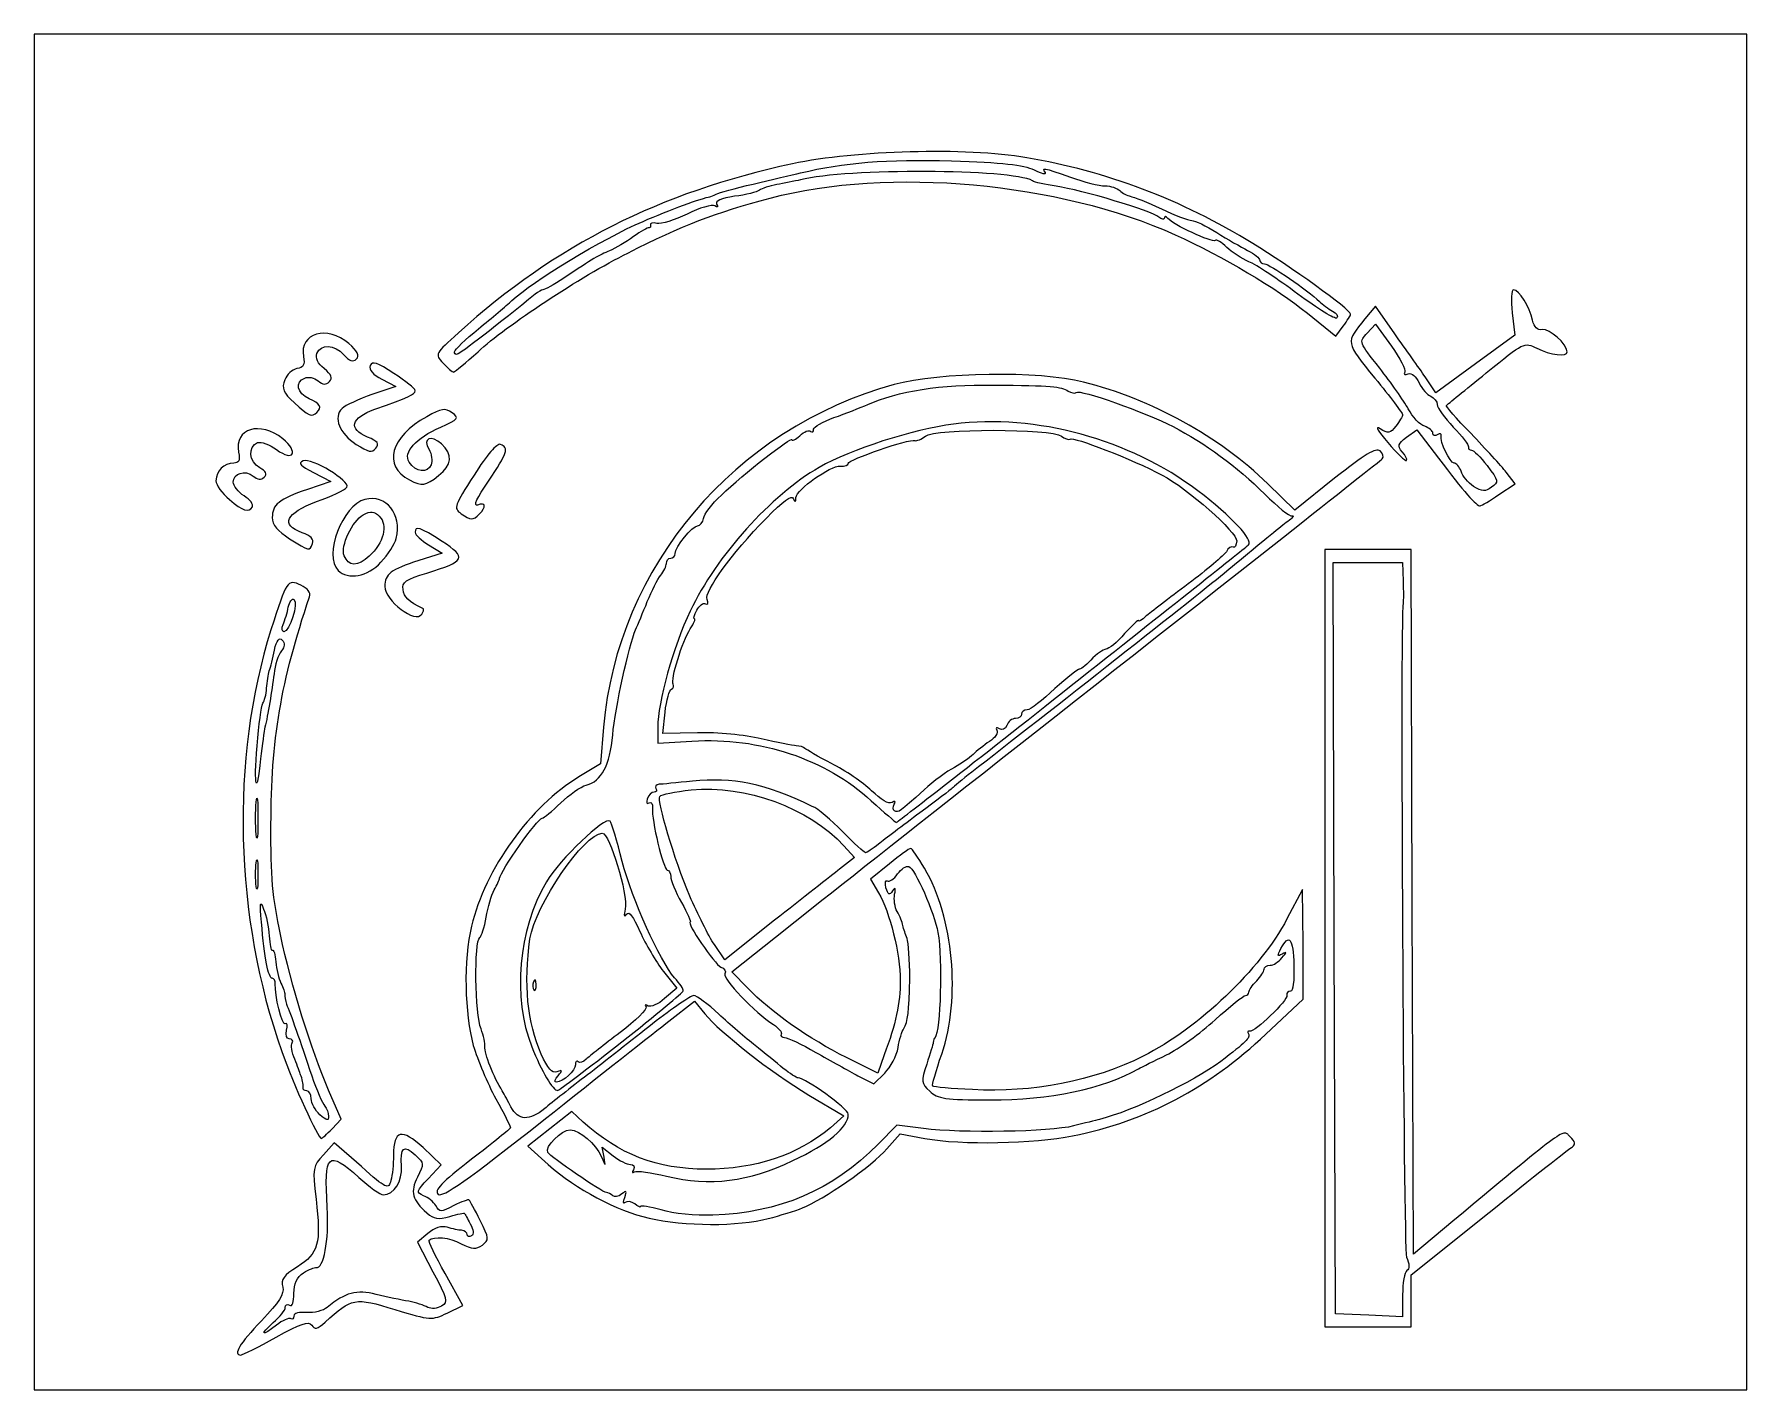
# Model space of a CAD drawing. Header units: millimetres. Extents: x -96 to 0, y -76 to 0.
import ezdxf

# ---------------------------------------------------------------- set-up
doc = ezdxf.new("R2010")
doc.units = ezdxf.units.MM
doc.layers.get('0').update_dxf_attribs({"linetype": 'CONTINUOUS'})

msp = doc.modelspace()

# ---------------------------------------------------------------- linework, layer by layer
for p, q in [((-20.821, -15.252), (-21.403, -15.956)), ((-19.728, -16.805), (-20.821, -15.252)), ((-24.632, -15.64), (-23.03, -16.927)), ((-21.282, -16.757), (-20.821, -16.247)), ((-20.821, -16.247), (-19.922, -17.485)), ((-13.149, -15.616), (-13.003, -16.878)), ((-23.03, -16.927), (-22.617, -16.368)), ((-13.003, -16.878), (-15.213, -18.481)), ((-15.213, -18.481), (-17.422, -20.107)), ((-75.737, -19.743), (-77.072, -20.204)), ((-76.514, -19.33), (-75.737, -19.743)), ((-17.422, -20.107), (-18.029, -19.209)), ((-19.073, -22.584), (-18.49, -22.171)), ((-18.49, -22.171), (-17.276, -23.773)), ((-80.35, -24.574), (-79.379, -25.084)), ((-23.103, -24.89), (-25.336, -26.686)), ((-12.979, -25.206), (-13.489, -24.55)), ((-79.379, -25.084), (-80.69, -25.521)), ((-25.336, -26.686), (-26.842, -25.206)), ((-13.902, -25.812), (-12.979, -25.206)), ((-73.892, -28.629), (-73.139, -29.09)), ((-73.139, -29.09), (-74.45, -29.503)), ((-21.233, -28.896), (-23.661, -28.896)), ((-23.661, -28.896), (-23.661, -50.697)), ((-23.127, -50.673), (-23.176, -29.624)), ((-23.176, -29.624), (-21.233, -29.624)), ((-18.806, -28.896), (-21.233, -28.896)), ((-21.233, -29.624), (-19.291, -29.624)), ((-19.291, -29.624), (-19.267, -30.668)), ((-18.757, -48.658), (-18.806, -28.896)), ((-60.758, -39.214), (-60.636, -38)), ((-64.084, -38.85), (-64.254, -40.913)), ((-61.049, -38.85), (-61.049, -39.748)), ((-58.815, -39.165), (-60.758, -39.214)), ((-61.049, -39.748), (-59.131, -39.626)), ((-64.254, -40.913), (-65.467, -41.642)), ((-50.609, -45.502), (-50.027, -46.157)), ((-50.027, -46.157), (-50.852, -46.813)), ((-48.06, -46.521), (-49.129, -47.371)), ((-49.129, -47.371), (-48.667, -48.148)), ((-24.899, -47.954), (-25.773, -49.605)), ((-24.875, -51.013), (-24.899, -47.954)), ((-18.684, -68.396), (-18.757, -48.658)), ((-54.494, -49.677), (-57.286, -51.887)), ((-56.897, -52.567), (-53.814, -50.114)), ((-23.661, -50.697), (-23.661, -72.474)), ((-23.054, -71.746), (-23.127, -50.673)), ((-57.286, -51.887), (-57.869, -51.037)), ((-24.875, -54.096), (-24.875, -51.013)), ((-60.733, -52.542), (-59.981, -53.489)), ((-55.999, -53.489), (-56.897, -52.567)), ((-59.981, -53.489), (-60.66, -54.072)), ((-60.418, -55.334), (-58.985, -54.217)), ((-58.985, -54.217), (-58.403, -54.921)), ((-26.963, -56.063), (-24.875, -54.096)), ((-48.716, -58.248), (-50.464, -57.374)), ((-48.352, -57.228), (-48.716, -58.248)), ((-49.833, -58.393), (-48.934, -58.854)), ((-48.934, -58.854), (-48.327, -58.248)), ((-78.796, -60.821), (-79.5, -59.194)), ((-52.576, -59.486), (-50.609, -60.651)), ((-65.856, -60.408), (-67.094, -61.379)), ((-65.225, -60.991), (-65.856, -60.408)), ((-79.306, -61.379), (-78.796, -60.821)), ((-67.094, -61.379), (-68.332, -62.35)), ((-50.609, -60.651), (-51.362, -61.307)), ((-47.648, -61.161), (-48.692, -62.229)), ((-46.142, -61.355), (-47.648, -61.161)), ((-79.184, -62.156), (-79.791, -62.836)), ((-77.655, -63.491), (-79.184, -62.156)), ((-68.332, -62.35), (-67.191, -63.37)), ((-64.059, -62.957), (-64.156, -62.399)), ((-64.156, -62.399), (-63.549, -62.885)), ((-48.206, -62.496), (-47.453, -61.646)), ((-47.453, -61.646), (-46.07, -61.913)), ((-73.188, -63.394), (-74.207, -62.423)), ((-73.916, -64.171), (-73.188, -63.394)), ((-18.806, -69.561), (-14.436, -66.065)), ((-16.475, -66.55), (-18.684, -68.396)), ((-73.94, -67.23), (-74.523, -67.716)), ((-74.523, -67.716), (-73.649, -69.391)), ((-71.974, -71.285), (-72.969, -69.488)), ((-18.806, -71.018), (-18.806, -69.561)), ((-19.291, -70.678), (-19.291, -71.916)), ((-18.806, -72.474), (-18.806, -71.018)), ((-72.848, -71.697), (-71.974, -71.285)), ((-21.185, -71.819), (-23.054, -71.746)), ((-19.291, -71.916), (-21.185, -71.819)), ((-23.661, -72.474), (-21.233, -72.474)), ((-21.233, -72.474), (-18.806, -72.474))]:
    msp.add_line(p, q)
msp.add_lwpolyline([(0, -76), (0, 0), (-96, 0), (-96, -76)], close=True)
for points in [[(-40.364, -6.924), (-43.812, -6.342), (-49.954, -6.512), (-53.499, -7.264)], [(-53.499, -7.264), (-60.976, -8.891), (-66.706, -11.78), (-72.217, -16.733)], [(-53.037, -7.774), (-50.634, -7.191), (-48.206, -6.997), (-44.589, -7.094)], [(-44.589, -7.094), (-41.748, -7.191), (-40.534, -7.313), (-39.952, -7.604)], [(-27.691, -11.731), (-31.673, -9.279), (-35.97, -7.653), (-40.364, -6.924)], [(-39.952, -7.604), (-39.539, -7.823), (-39.248, -7.871), (-39.32, -7.75)], [(-39.32, -7.75), (-39.515, -7.459), (-39.515, -7.459), (-37.912, -8.017)], [(-57.771, -8.964), (-57.65, -8.891), (-56.703, -8.624), (-55.708, -8.405)], [(-55.708, -8.405), (-54.712, -8.163), (-53.499, -7.871), (-53.037, -7.774)], [(-54.373, -8.43), (-54.785, -8.502), (-55.222, -8.648), (-55.344, -8.745)], [(-54.737, -9.182), (-48.085, -7.434), (-38.568, -8.284), (-32.037, -11.246)], [(-53.037, -8.163), (-53.377, -8.235), (-53.984, -8.357), (-54.373, -8.43)], [(-40.049, -8.211), (-41.19, -7.556), (-50.512, -7.507), (-53.037, -8.163)], [(-38.713, -8.527), (-39.32, -8.43), (-39.927, -8.308), (-40.049, -8.211)], [(-32.96, -10.25), (-33.348, -9.911), (-37.305, -8.721), (-38.713, -8.527)], [(-37.912, -8.017), (-37.16, -8.284), (-36.286, -8.502), (-35.97, -8.502)], [(-35.97, -8.502), (-35.654, -8.502), (-35.29, -8.624), (-35.145, -8.77)], [(-62.724, -12.266), (-59.641, -10.712), (-57.844, -10.008), (-54.737, -9.182)], [(-61.874, -10.493), (-60.418, -9.862), (-58.5, -9.158), (-58.136, -9.109)], [(-57.844, -9.619), (-58.014, -9.522), (-58.694, -9.741), (-59.398, -10.081)], [(-58.136, -9.109), (-58.063, -9.109), (-57.917, -9.037), (-57.771, -8.964)], [(-57.747, -9.522), (-57.65, -9.692), (-57.699, -9.716), (-57.844, -9.619)], [(-56.752, -9.085), (-57.48, -9.207), (-57.844, -9.352), (-57.747, -9.522)], [(-55.344, -8.745), (-55.489, -8.842), (-56.096, -9.012), (-56.752, -9.085)], [(-35.145, -8.77), (-34.999, -8.915), (-34.732, -9.037), (-34.562, -9.085)], [(-34.562, -9.085), (-34.368, -9.109), (-33.591, -9.425), (-32.814, -9.789)], [(-69.23, -14.936), (-68.065, -13.844), (-64.132, -11.464), (-61.874, -10.493)], [(-59.398, -10.081), (-60.102, -10.42), (-60.855, -10.663), (-61.097, -10.615)], [(-32.644, -10.299), (-32.644, -10.42), (-32.79, -10.396), (-32.96, -10.25)], [(-32.814, -9.789), (-32.037, -10.153), (-31.284, -10.445), (-31.114, -10.445)], [(-32.45, -10.323), (-32.547, -10.202), (-32.644, -10.178), (-32.644, -10.299)], [(-29.803, -11.561), (-29.949, -11.707), (-32.207, -10.663), (-32.45, -10.323)], [(-31.114, -10.445), (-30.945, -10.445), (-30.313, -10.736), (-29.706, -11.124)], [(-62.408, -11.343), (-62.821, -11.659), (-63.428, -11.998), (-63.744, -12.144)], [(-61.534, -10.857), (-61.607, -10.833), (-61.996, -11.052), (-62.408, -11.343)], [(-61.462, -10.687), (-61.437, -10.785), (-61.462, -10.857), (-61.534, -10.857)], [(-61.097, -10.615), (-61.316, -10.542), (-61.486, -10.59), (-61.462, -10.687)], [(-32.037, -11.246), (-29.366, -12.46), (-26.356, -14.232), (-24.632, -15.64)], [(-29.706, -11.124), (-29.124, -11.489), (-28.347, -11.926), (-27.983, -12.12)], [(-71.124, -17.801), (-69.546, -16.344), (-65.37, -13.577), (-62.724, -12.266)], [(-63.744, -12.144), (-64.351, -12.387), (-64.642, -12.557), (-66.317, -13.674)], [(-29.148, -11.95), (-29.439, -11.659), (-29.731, -11.489), (-29.803, -11.561)], [(-27.91, -12.751), (-28.298, -12.581), (-28.881, -12.217), (-29.148, -11.95)], [(-27.983, -12.12), (-27.594, -12.314), (-27.303, -12.557), (-27.303, -12.678)], [(-22.205, -15.689), (-22.205, -15.446), (-25.652, -12.97), (-27.691, -11.731)], [(-25.166, -14.572), (-26.259, -13.746), (-27.497, -12.921), (-27.91, -12.751)], [(-27.303, -12.678), (-27.303, -12.775), (-27.181, -12.872), (-27.036, -12.872)], [(-27.036, -12.872), (-26.769, -12.872), (-24.608, -14.353), (-23.953, -14.985)], [(-67.482, -14.329), (-67.555, -14.329), (-67.75, -14.426), (-67.919, -14.572)], [(-66.317, -13.674), (-66.876, -14.038), (-67.385, -14.329), (-67.482, -14.329)], [(-13.076, -14.329), (-13.198, -14.329), (-13.222, -14.912), (-13.149, -15.616)], [(-12.008, -16.029), (-12.154, -15.3), (-12.761, -14.329), (-13.076, -14.329)], [(-67.919, -14.572), (-69.91, -16.199), (-72.144, -17.946), (-72.289, -17.946)], [(-71.1, -16.514), (-70.347, -15.907), (-69.522, -15.203), (-69.23, -14.936)], [(-22.981, -15.907), (-23.054, -16.004), (-24.05, -15.397), (-25.166, -14.572)], [(-23.953, -14.985), (-23.783, -15.155), (-23.443, -15.397), (-23.224, -15.519)], [(-23.224, -15.519), (-23.006, -15.64), (-22.884, -15.81), (-22.981, -15.907)], [(-22.617, -16.368), (-22.399, -16.053), (-22.205, -15.762), (-22.205, -15.689)], [(-21.403, -15.956), (-22.496, -17.291), (-22.52, -17.242), (-20.845, -19.282)], [(-11.45, -16.563), (-11.741, -16.611), (-11.911, -16.441), (-12.008, -16.029)], [(-78.359, -17.34), (-79.573, -16.296), (-81.151, -16.757), (-80.908, -18.068)], [(-72.217, -16.733), (-73.528, -17.922), (-73.552, -17.922), (-73.091, -18.432)], [(-72.435, -17.801), (-72.435, -17.679), (-71.828, -17.121), (-71.1, -16.514)], [(-20.578, -18.723), (-21.743, -17.267), (-21.743, -17.242), (-21.282, -16.757)], [(-18.029, -19.209), (-18.369, -18.723), (-19.121, -17.655), (-19.728, -16.805)], [(-10.066, -17.801), (-10.09, -17.364), (-11.061, -16.49), (-11.45, -16.563)], [(-80.908, -18.068), (-80.811, -18.529), (-80.908, -18.699), (-81.272, -18.748)], [(-79.743, -18.748), (-80.107, -18.456), (-80.253, -18.141), (-80.155, -17.898)], [(-80.155, -17.898), (-79.937, -17.34), (-79.184, -17.388), (-78.65, -17.971)], [(-78.65, -17.971), (-78.335, -18.335), (-78.116, -18.383), (-77.946, -18.214)], [(-77.946, -18.214), (-77.752, -18.019), (-77.873, -17.777), (-78.359, -17.34)], [(-72.484, -18.942), (-72.411, -18.918), (-71.804, -18.408), (-71.124, -17.801)], [(-72.289, -17.946), (-72.387, -17.971), (-72.459, -17.898), (-72.435, -17.801)], [(-19.922, -17.485), (-19.437, -18.165), (-19.097, -18.82), (-19.17, -18.942)], [(-14.606, -18.99), (-12.493, -17.267), (-12.469, -17.242), (-11.765, -17.607)], [(-11.765, -17.607), (-11.013, -17.995), (-10.066, -18.092), (-10.066, -17.801)], [(-81.272, -18.748), (-81.539, -18.796), (-81.855, -19.088), (-81.952, -19.379)], [(-79.451, -19.476), (-79.257, -19.282), (-79.33, -19.088), (-79.743, -18.748)], [(-77.169, -18.578), (-77.242, -18.82), (-77.024, -19.088), (-76.514, -19.33)], [(-75.834, -19.015), (-76.781, -18.408), (-77.048, -18.311), (-77.169, -18.578)], [(-74.644, -19.986), (-74.644, -19.864), (-75.179, -19.452), (-75.834, -19.015)], [(-73.091, -18.432), (-72.824, -18.723), (-72.557, -18.942), (-72.484, -18.942)], [(-37.184, -19.5), (-39.685, -18.869), (-45.244, -18.942), (-47.793, -19.646)], [(-18.976, -21.005), (-19.218, -20.544), (-19.947, -19.525), (-20.578, -18.723)], [(-19.17, -18.942), (-19.243, -19.088), (-19.17, -19.112), (-18.976, -19.039)], [(-18.976, -19.039), (-18.781, -18.966), (-18.539, -19.185), (-18.369, -19.549)], [(-16.839, -20.811), (-16.791, -20.763), (-15.771, -19.937), (-14.606, -18.99)], [(-81.952, -19.379), (-82.146, -19.864), (-82.049, -20.083), (-81.418, -20.666)], [(-80.592, -20.447), (-81.272, -20.131), (-81.394, -19.5), (-80.835, -19.282)], [(-80.835, -19.282), (-80.641, -19.185), (-80.301, -19.257), (-80.083, -19.427)], [(-80.083, -19.427), (-79.816, -19.67), (-79.646, -19.67), (-79.451, -19.476)], [(-76.902, -21.03), (-75.009, -20.35), (-74.644, -20.18), (-74.644, -19.986)], [(-47.793, -19.646), (-56.727, -22.074), (-63.331, -29.867), (-64.084, -38.85)], [(-49.274, -20.763), (-47.599, -20.01), (-45.171, -19.622), (-42.234, -19.67)], [(-42.234, -19.67), (-38.908, -19.694), (-38.471, -19.743), (-38.034, -20.01)], [(-38.034, -20.01), (-37.864, -20.107), (-37.645, -20.156), (-37.597, -20.083)], [(-37.597, -20.083), (-37.402, -19.889), (-33.688, -21.2), (-32.158, -22.001)], [(-26.842, -25.206), (-29.561, -22.559), (-33.348, -20.471), (-37.184, -19.5)], [(-20.845, -19.282), (-19.995, -20.326), (-19.291, -21.248), (-19.291, -21.345)], [(-18.369, -19.549), (-18.199, -19.889), (-17.907, -20.229), (-17.713, -20.301)], [(-81.418, -20.666), (-80.641, -21.394), (-80.423, -21.491), (-80.155, -21.2)], [(-80.155, -21.2), (-79.864, -20.908), (-79.961, -20.714), (-80.592, -20.447)], [(-78.747, -20.981), (-79.257, -21.491), (-78.893, -22.389), (-77.946, -22.996)], [(-77.072, -20.204), (-77.801, -20.447), (-78.553, -20.811), (-78.747, -20.981)], [(-77.315, -22.584), (-78.407, -22.122), (-78.262, -21.515), (-76.902, -21.03)], [(-72.581, -21.224), (-72.969, -20.933), (-73.163, -20.981), (-73.989, -21.442)], [(-51.168, -21.491), (-50.512, -21.273), (-49.687, -20.933), (-49.274, -20.763)], [(-18.053, -21.977), (-18.32, -21.904), (-18.733, -21.467), (-18.976, -21.005)], [(-17.713, -20.301), (-17.519, -20.399), (-17.349, -20.593), (-17.349, -20.763)], [(-17.349, -20.763), (-17.349, -20.957), (-16.936, -21.515), (-16.451, -22.025)], [(-15.455, -22.389), (-16.281, -21.564), (-16.888, -20.836), (-16.839, -20.811)], [(-73.989, -21.442), (-76.053, -22.584), (-76.49, -24.186), (-74.96, -24.987)], [(-74.984, -23.992), (-75.324, -23.433), (-74.62, -22.656), (-73.212, -22.025)], [(-73.212, -22.025), (-72.217, -21.588), (-72.168, -21.515), (-72.581, -21.224)], [(-52.309, -22.147), (-52.309, -22.025), (-51.799, -21.71), (-51.168, -21.491)], [(-44.467, -21.855), (-46.725, -22.147), (-50.245, -23.288), (-51.993, -24.283)], [(-30.775, -25.594), (-34.61, -22.705), (-39.83, -21.273), (-44.467, -21.855)], [(-32.158, -22.001), (-30.386, -22.899), (-28.59, -24.234), (-27.012, -25.788)], [(-20.554, -22.122), (-20.869, -21.928), (-20.675, -22.244), (-20.117, -22.899)], [(-19.68, -21.977), (-19.995, -22.389), (-20.092, -22.414), (-20.554, -22.122)], [(-19.291, -21.345), (-19.291, -21.418), (-19.461, -21.71), (-19.68, -21.977)], [(-17.592, -22.365), (-17.592, -22.244), (-17.81, -22.074), (-18.053, -21.977)], [(-16.451, -22.025), (-15.965, -22.535), (-15.577, -23.021), (-15.601, -23.142)], [(-82.073, -22.681), (-83.336, -21.661), (-84.793, -22.098), (-84.55, -23.433)], [(-83.36, -24.307), (-83.967, -23.967), (-84.04, -23.118), (-83.482, -22.899)], [(-83.482, -22.899), (-83.287, -22.826), (-82.802, -22.996), (-82.413, -23.288)], [(-82.413, -23.288), (-81.466, -23.992), (-81.151, -23.433), (-82.073, -22.681)], [(-77.946, -22.996), (-77.266, -23.433), (-77.072, -23.482), (-76.854, -23.215)], [(-76.854, -23.215), (-76.635, -22.972), (-76.732, -22.826), (-77.315, -22.584)], [(-73.163, -22.972), (-73.77, -22.438), (-74.256, -22.656), (-73.868, -23.288)], [(-73.333, -24.744), (-72.581, -24.162), (-72.532, -23.555), (-73.163, -22.972)], [(-69.862, -22.996), (-70.056, -22.923), (-70.639, -23.579), (-71.343, -24.72)], [(-70.541, -25.06), (-69.473, -23.458), (-69.376, -23.19), (-69.862, -22.996)], [(-57.48, -25.837), (-56.242, -24.647), (-53.523, -22.535), (-53.523, -22.729)], [(-53.523, -22.729), (-53.523, -22.826), (-53.329, -22.729), (-53.086, -22.511)], [(-53.086, -22.511), (-52.843, -22.268), (-52.552, -22.171), (-52.479, -22.268)], [(-52.479, -22.268), (-52.382, -22.341), (-52.309, -22.292), (-52.309, -22.147)], [(-50.367, -24.064), (-50.367, -23.846), (-46.968, -22.681), (-46.628, -22.778)], [(-46.628, -22.778), (-46.531, -22.826), (-46.264, -22.705), (-46.045, -22.535)], [(-46.045, -22.535), (-45.535, -22.098), (-38.932, -22.098), (-38.422, -22.535)], [(-38.422, -22.535), (-38.228, -22.681), (-38.009, -22.753), (-37.937, -22.705)], [(-37.937, -22.705), (-37.767, -22.535), (-34.465, -23.822), (-32.765, -24.72)], [(-20.117, -22.899), (-19.607, -23.506), (-19.121, -23.943), (-19.073, -23.895)], [(-19.315, -23.409), (-19.583, -23.069), (-19.558, -22.972), (-19.073, -22.584)], [(-17.349, -22.462), (-17.47, -22.535), (-17.592, -22.511), (-17.592, -22.365)], [(-17.131, -22.511), (-17.106, -22.389), (-17.203, -22.365), (-17.349, -22.462)], [(-16.402, -24.04), (-16.645, -24.04), (-17.228, -22.851), (-17.131, -22.511)], [(-13.489, -24.55), (-13.756, -24.21), (-14.654, -23.239), (-15.455, -22.389)], [(-84.55, -23.433), (-84.453, -23.895), (-84.525, -24.04), (-84.817, -24.04)], [(-80.932, -23.919), (-81.224, -24.04), (-81.078, -24.21), (-80.35, -24.574)], [(-78.48, -25.4), (-78.262, -25.06), (-80.447, -23.725), (-80.932, -23.919)], [(-73.746, -24.137), (-73.94, -24.647), (-74.62, -24.55), (-74.984, -23.992)], [(-73.868, -23.288), (-73.722, -23.53), (-73.673, -23.919), (-73.746, -24.137)], [(-25.968, -28.192), (-23.03, -25.861), (-20.529, -23.895), (-20.432, -23.797)], [(-20.554, -23.36), (-20.796, -23.166), (-21.403, -23.555), (-23.103, -24.89)], [(-20.432, -23.797), (-20.335, -23.7), (-20.384, -23.506), (-20.554, -23.36)], [(-19.073, -23.895), (-19.024, -23.846), (-19.121, -23.627), (-19.315, -23.409)], [(-17.276, -23.773), (-15.868, -25.643), (-15.14, -26.468), (-14.946, -26.444)], [(-15.601, -23.142), (-15.625, -23.239), (-15.552, -23.312), (-15.431, -23.312)], [(-15.431, -23.312), (-15.31, -23.312), (-14.921, -23.7), (-14.557, -24.186)], [(-84.817, -24.04), (-85.351, -24.04), (-85.812, -24.501), (-85.812, -25.036)], [(-84.841, -25.108), (-84.841, -24.623), (-84.186, -24.404), (-83.724, -24.769)], [(-83.724, -24.769), (-83.482, -24.987), (-83.287, -25.011), (-83.117, -24.841)], [(-83.117, -24.841), (-82.923, -24.647), (-82.996, -24.501), (-83.36, -24.307)], [(-74.96, -24.987), (-74.232, -25.351), (-74.086, -25.327), (-73.333, -24.744)], [(-71.343, -24.72), (-72.459, -26.444), (-72.508, -26.565), (-72.071, -26.881)], [(-51.993, -24.283), (-54.688, -25.837), (-57.771, -29.26), (-59.228, -32.343)], [(-53.304, -25.982), (-53.256, -25.521), (-51.386, -24.186), (-50.804, -24.21)], [(-50.804, -24.21), (-50.561, -24.234), (-50.367, -24.162), (-50.367, -24.064)], [(-32.765, -24.72), (-31.382, -25.448), (-28.541, -27.949), (-28.59, -28.41)], [(-16.014, -24.501), (-16.111, -24.259), (-16.281, -24.04), (-16.402, -24.04)], [(-15.31, -25.351), (-15.625, -25.133), (-15.941, -24.769), (-16.014, -24.501)], [(-14.557, -24.186), (-13.902, -25.036), (-13.902, -25.108), (-14.314, -25.4)], [(-85.812, -25.036), (-85.812, -25.278), (-85.472, -25.74), (-85.06, -26.08)], [(-84.234, -25.885), (-84.574, -25.667), (-84.841, -25.327), (-84.841, -25.108)], [(-83.773, -26.492), (-83.7, -26.371), (-83.894, -26.104), (-84.234, -25.885)], [(-80.69, -25.521), (-82.292, -26.08), (-82.656, -26.371), (-82.656, -27.099)], [(-80.18, -26.201), (-79.33, -25.91), (-78.577, -25.545), (-78.48, -25.4)], [(-71.148, -26.395), (-71.415, -26.492), (-71.173, -25.982), (-70.541, -25.06)], [(-58.475, -27.148), (-58.451, -26.905), (-58.014, -26.322), (-57.48, -25.837)], [(-27.934, -28.629), (-27.643, -28.362), (-28.857, -27.051), (-30.775, -25.594)], [(-27.012, -25.788), (-26.307, -26.492), (-25.628, -27.051), (-25.482, -27.002)], [(-14.314, -25.4), (-14.654, -25.667), (-14.824, -25.643), (-15.31, -25.351)], [(-14.946, -26.444), (-14.873, -26.444), (-14.387, -26.152), (-13.902, -25.812)], [(-85.06, -26.08), (-84.283, -26.759), (-83.991, -26.832), (-83.773, -26.492)], [(-80.981, -27.949), (-82.219, -27.512), (-81.903, -26.856), (-80.18, -26.201)], [(-77.461, -26.08), (-78.723, -26.395), (-79.791, -29.236), (-78.966, -30.061)], [(-77.558, -26.954), (-77.121, -26.711), (-76.951, -26.735), (-76.659, -27.026)], [(-75.713, -28.265), (-75.373, -26.905), (-76.271, -25.788), (-77.461, -26.08)], [(-71.051, -26.905), (-70.639, -26.492), (-70.687, -26.225), (-71.148, -26.395)], [(-54.955, -27.123), (-54.033, -26.177), (-53.523, -25.812), (-53.45, -26.031)], [(-53.45, -26.031), (-53.353, -26.274), (-53.304, -26.274), (-53.304, -25.982)], [(-82.656, -27.099), (-82.656, -27.512), (-82.365, -27.852), (-81.685, -28.289)], [(-78.626, -29.236), (-78.844, -28.702), (-78.165, -27.269), (-77.558, -26.954)], [(-76.659, -27.026), (-76.15, -27.512), (-76.417, -28.532), (-77.218, -29.26)], [(-73.139, -28.434), (-74.402, -27.633), (-74.644, -27.536), (-74.644, -27.925)], [(-72.071, -26.881), (-71.537, -27.269), (-71.415, -27.269), (-71.051, -26.905)], [(-60.078, -29.114), (-60.078, -28.75), (-59.107, -27.56), (-58.815, -27.56)], [(-58.815, -27.56), (-58.67, -27.56), (-58.524, -27.366), (-58.475, -27.148)], [(-58.281, -31.688), (-58.451, -31.251), (-56.946, -29.163), (-54.955, -27.123)], [(-25.725, -27.318), (-26.186, -27.658), (-26.744, -28.119), (-29.148, -30.11)], [(-25.482, -27.002), (-25.361, -26.978), (-25.458, -27.123), (-25.725, -27.318)], [(-81.685, -28.289), (-80.568, -28.993), (-80.568, -28.993), (-80.398, -28.556)], [(-80.398, -28.556), (-80.301, -28.313), (-80.495, -28.119), (-80.981, -27.949)], [(-76.562, -29.6), (-76.174, -29.187), (-75.785, -28.58), (-75.713, -28.265)], [(-74.644, -27.925), (-74.644, -28.07), (-74.305, -28.386), (-73.892, -28.629)], [(-73.989, -30.207), (-71.828, -29.551), (-71.731, -29.357), (-73.139, -28.434)], [(-53.814, -50.114), (-50.974, -47.857), (-39.005, -38.437), (-25.968, -28.192)], [(-37.864, -36.519), (-32.523, -32.295), (-28.055, -28.75), (-27.934, -28.629)], [(-28.784, -28.75), (-28.881, -28.702), (-29.075, -28.799), (-29.172, -29.017)], [(-28.59, -28.41), (-28.614, -28.653), (-28.687, -28.823), (-28.784, -28.75)], [(-78.966, -30.061), (-78.407, -30.619), (-77.315, -30.401), (-76.562, -29.6)], [(-77.218, -29.26), (-77.873, -29.867), (-78.383, -29.843), (-78.626, -29.236)], [(-74.45, -29.503), (-76.028, -30.037), (-76.344, -30.255), (-76.344, -30.959)], [(-60.879, -30.328), (-60.709, -30.134), (-60.563, -29.818), (-60.563, -29.673)], [(-60.563, -29.673), (-60.563, -29.503), (-60.466, -29.381), (-60.321, -29.381)], [(-60.321, -29.381), (-60.199, -29.381), (-60.078, -29.26), (-60.078, -29.114)], [(-29.172, -29.017), (-29.294, -29.211), (-30.265, -30.037), (-31.309, -30.814)], [(-75.324, -31.129), (-75.397, -30.717), (-75.179, -30.571), (-73.989, -30.207)], [(-61.632, -31.809), (-61.389, -31.202), (-61.049, -30.547), (-60.879, -30.328)], [(-29.148, -30.11), (-30.532, -31.275), (-39.466, -38.291), (-43.448, -41.374)], [(-19.267, -30.668), (-19.243, -31.226), (-19.243, -31.761), (-19.267, -31.882)], [(-81.054, -30.887), (-81.806, -30.547), (-81.855, -30.619), (-82.729, -33.387)], [(-82.729, -44.312), (-82.729, -39.602), (-82.171, -36.276), (-80.568, -31.542)], [(-81.758, -32.125), (-81.685, -31.809), (-81.539, -31.615), (-81.442, -31.688)], [(-80.568, -31.542), (-80.495, -31.299), (-80.665, -31.081), (-81.054, -30.887)], [(-76.344, -30.959), (-76.344, -31.761), (-74.62, -33.072), (-74.28, -32.513)], [(-74.183, -32.222), (-75.033, -31.785), (-75.276, -31.566), (-75.324, -31.129)], [(-31.309, -30.814), (-32.377, -31.615), (-33.445, -32.44), (-33.688, -32.635)], [(-82.049, -33.096), (-81.952, -32.853), (-81.806, -32.416), (-81.758, -32.125)], [(-81.442, -31.688), (-81.175, -31.858), (-81.685, -33.509), (-82.001, -33.509)], [(-74.28, -32.513), (-74.183, -32.367), (-74.159, -32.246), (-74.183, -32.222)], [(-62.287, -33.387), (-62.166, -33.12), (-61.874, -32.416), (-61.632, -31.809)], [(-59.228, -32.343), (-60.175, -34.31), (-61.049, -37.49), (-61.049, -38.85)], [(-58.985, -32.78), (-59.058, -32.78), (-59.01, -32.562), (-58.864, -32.295)], [(-58.864, -32.295), (-58.718, -32.028), (-58.5, -31.858), (-58.378, -31.93)], [(-58.378, -31.93), (-58.233, -32.003), (-58.208, -31.906), (-58.281, -31.688)], [(-33.688, -32.635), (-33.906, -32.853), (-34.101, -32.95), (-34.101, -32.877)], [(-19.267, -31.882), (-19.437, -32.95), (-19.243, -68.08), (-19.073, -68.566)], [(-82.729, -33.387), (-85.011, -40.646), (-84.793, -49.483), (-82.122, -57.034)], [(-82.001, -33.509), (-82.122, -33.509), (-82.146, -33.314), (-82.049, -33.096)], [(-63.574, -39.287), (-63.428, -37.757), (-62.676, -34.285), (-62.287, -33.387)], [(-60.175, -36.446), (-60.345, -36.203), (-59.665, -34.018), (-59.228, -33.339)], [(-59.228, -33.339), (-59.01, -33.023), (-58.912, -32.78), (-58.985, -32.78)], [(-34.101, -32.877), (-34.101, -32.804), (-34.441, -33.12), (-34.878, -33.606)], [(-82.826, -35.694), (-82.753, -35.499), (-82.632, -34.965), (-82.535, -34.528)], [(-82.535, -34.528), (-82.413, -33.97), (-82.268, -33.8), (-82.098, -33.97)], [(-82.098, -33.97), (-81.928, -34.14), (-81.952, -34.334), (-82.146, -34.577)], [(-35.921, -34.48), (-36.067, -34.48), (-36.456, -34.747), (-36.771, -35.087)], [(-34.878, -33.606), (-35.29, -34.091), (-35.776, -34.48), (-35.921, -34.48)], [(-82.146, -34.577), (-82.316, -34.795), (-82.51, -35.378), (-82.559, -35.863)], [(-36.771, -35.087), (-37.087, -35.426), (-37.378, -35.645), (-37.427, -35.596)], [(-82.559, -35.863), (-82.68, -36.81), (-82.899, -38.194), (-83.069, -38.85)], [(-82.972, -36.665), (-82.947, -36.325), (-82.875, -35.888), (-82.826, -35.694)], [(-60.272, -36.713), (-60.175, -36.665), (-60.126, -36.543), (-60.175, -36.446)], [(-37.427, -35.596), (-37.475, -35.572), (-38.082, -36.058), (-38.786, -36.689)], [(-83.19, -37.514), (-83.093, -37.393), (-82.996, -37.005), (-82.972, -36.665)], [(-60.636, -38), (-60.563, -37.344), (-60.393, -36.737), (-60.272, -36.713)], [(-47.672, -44.191), (-47.623, -44.191), (-43.205, -40.743), (-37.864, -36.519)], [(-38.786, -36.689), (-39.466, -37.344), (-40.17, -37.879), (-40.34, -37.879)], [(-83.506, -39.894), (-83.409, -38.704), (-83.263, -37.66), (-83.19, -37.514)], [(-40.995, -38.364), (-41.19, -38.364), (-41.408, -38.534), (-41.481, -38.753)], [(-40.656, -38.121), (-40.656, -38.267), (-40.801, -38.364), (-40.995, -38.364)], [(-40.34, -37.879), (-40.51, -37.879), (-40.656, -38), (-40.656, -38.121)], [(-83.069, -38.85), (-83.117, -39.044), (-83.214, -39.845), (-83.312, -40.622)], [(-65.055, -42.103), (-64.205, -41.884), (-63.719, -40.986), (-63.574, -39.287)], [(-55.247, -39.505), (-56.169, -39.287), (-57.699, -39.141), (-58.815, -39.165)], [(-42.039, -39.02), (-41.942, -39.165), (-42.137, -39.457), (-42.452, -39.651)], [(-41.894, -38.947), (-42.064, -38.85), (-42.112, -38.874), (-42.039, -39.02)], [(-41.481, -38.753), (-41.554, -38.947), (-41.748, -39.044), (-41.894, -38.947)], [(-83.312, -40.622), (-83.53, -42.831), (-83.7, -42.224), (-83.506, -39.894)], [(-59.131, -39.626), (-55.295, -39.408), (-51.653, -40.622), (-49.08, -42.977)], [(-53.28, -39.894), (-53.474, -39.894), (-54.373, -39.699), (-55.247, -39.505)], [(-52.794, -40.039), (-52.867, -39.966), (-53.086, -39.894), (-53.28, -39.894)], [(-51.314, -40.889), (-52.066, -40.5), (-52.722, -40.112), (-52.794, -40.039)], [(-42.452, -39.651), (-42.768, -39.869), (-43.18, -40.185), (-43.375, -40.379)], [(-49.056, -42.418), (-49.541, -41.957), (-50.561, -41.253), (-51.314, -40.889)], [(-44.419, -41.107), (-44.831, -41.302), (-45.584, -41.884), (-46.118, -42.37)], [(-43.375, -40.379), (-43.569, -40.573), (-44.03, -40.889), (-44.419, -41.107)], [(-65.467, -41.642), (-68.187, -43.268), (-70.736, -46.813), (-71.488, -50.017)], [(-66.487, -43.098), (-66.002, -42.637), (-65.37, -42.176), (-65.055, -42.103)], [(-60.976, -42.054), (-61.146, -42.079), (-61.219, -42.176), (-61.146, -42.297)], [(-59.107, -41.884), (-59.981, -41.957), (-60.806, -42.054), (-60.976, -42.054)], [(-52.382, -43.292), (-55.052, -42.006), (-56.849, -41.642), (-59.107, -41.884)], [(-43.448, -41.374), (-43.982, -41.787), (-44.467, -42.2), (-44.54, -42.273)], [(-83.554, -44.87), (-83.603, -44.361), (-83.603, -43.535), (-83.554, -43.05)], [(-83.554, -43.05), (-83.506, -42.54), (-83.457, -42.953), (-83.457, -43.948)], [(-67.531, -43.948), (-67.434, -43.948), (-66.973, -43.559), (-66.487, -43.098)], [(-61.632, -42.88), (-61.704, -43.074), (-61.68, -43.171), (-61.534, -43.098)], [(-61.243, -42.491), (-61.389, -42.491), (-61.559, -42.661), (-61.632, -42.88)], [(-61.534, -43.098), (-61.389, -43.025), (-61.316, -43.147), (-61.34, -43.39)], [(-61.146, -42.297), (-61.073, -42.394), (-61.122, -42.491), (-61.243, -42.491)], [(-59.252, -48.318), (-60.126, -46.23), (-61.097, -43.001), (-60.928, -42.734)], [(-60.928, -42.734), (-60.855, -42.613), (-60.078, -42.467), (-59.18, -42.37)], [(-59.18, -42.37), (-56.121, -42.079), (-52.576, -43.365), (-50.609, -45.502)], [(-49.08, -42.977), (-48.352, -43.632), (-47.72, -44.191), (-47.672, -44.191)], [(-47.915, -43.074), (-48.085, -43.195), (-48.546, -42.904), (-49.056, -42.418)], [(-47.793, -43.171), (-47.696, -43.001), (-47.745, -42.977), (-47.915, -43.074)], [(-47.769, -43.535), (-47.866, -43.487), (-47.866, -43.317), (-47.793, -43.171)], [(-46.118, -42.37), (-47.526, -43.632), (-47.55, -43.657), (-47.769, -43.535)], [(-44.54, -42.273), (-44.613, -42.346), (-45.438, -42.977), (-46.361, -43.657)], [(-83.457, -43.948), (-83.457, -44.943), (-83.506, -45.356), (-83.554, -44.87)], [(-69.91, -47.323), (-69.886, -46.934), (-67.774, -43.948), (-67.531, -43.948)], [(-63.719, -44.118), (-63.986, -43.827), (-66.56, -46.279), (-67.288, -47.517)], [(-63.04, -46.376), (-63.331, -45.235), (-63.622, -44.215), (-63.719, -44.118)], [(-61.34, -43.39), (-61.413, -44.021), (-60.733, -46.861), (-60.515, -46.861)], [(-50.682, -44.701), (-51.314, -44.069), (-52.09, -43.414), (-52.382, -43.292)], [(-46.361, -43.657), (-47.308, -44.361), (-48.327, -45.138), (-48.667, -45.405)], [(-82.195, -50.479), (-82.632, -48.464), (-82.753, -47.201), (-82.729, -44.312)], [(-68.211, -50.721), (-67.919, -48.828), (-65.176, -44.798), (-64.156, -44.798)], [(-64.156, -44.798), (-63.744, -44.798), (-62.7, -48.221), (-62.87, -49.046)], [(-49.396, -45.89), (-49.468, -45.89), (-50.051, -45.356), (-50.682, -44.701)], [(-48.667, -45.405), (-49.007, -45.672), (-49.323, -45.89), (-49.396, -45.89)], [(-46.871, -45.647), (-46.944, -45.647), (-47.478, -46.036), (-48.06, -46.521)], [(-46.094, -46.764), (-46.458, -46.157), (-46.798, -45.647), (-46.871, -45.647)], [(-83.554, -47.784), (-83.603, -47.395), (-83.603, -46.813), (-83.554, -46.449)], [(-83.554, -46.449), (-83.506, -46.06), (-83.457, -46.376), (-83.457, -47.104)], [(-60.102, -52.906), (-60.952, -51.911), (-62.481, -48.536), (-63.04, -46.376)], [(-60.515, -46.861), (-60.418, -46.861), (-60.321, -47.031), (-60.321, -47.225)], [(-50.852, -46.813), (-51.314, -47.177), (-52.964, -48.464), (-54.494, -49.677)], [(-47.599, -47.08), (-47.405, -46.788), (-47.113, -46.618), (-46.968, -46.667)], [(-46.968, -46.667), (-46.628, -46.764), (-45.535, -49.289), (-45.341, -50.357)], [(-45.123, -57.179), (-44.054, -54.023), (-44.467, -49.532), (-46.094, -46.764)], [(-83.457, -47.104), (-83.457, -47.832), (-83.506, -48.148), (-83.554, -47.784)], [(-70.663, -49.508), (-70.566, -48.949), (-70.372, -48.269), (-70.226, -47.978)], [(-70.226, -47.978), (-70.056, -47.711), (-69.935, -47.395), (-69.91, -47.323)], [(-67.288, -47.517), (-68.866, -50.212), (-69.206, -54.023), (-68.114, -56.767)], [(-60.321, -47.225), (-60.321, -47.42), (-60.054, -48.075), (-59.714, -48.682)], [(-48.255, -47.857), (-48.327, -47.565), (-48.279, -47.395), (-48.182, -47.468)], [(-47.89, -48.027), (-48.06, -48.294), (-48.133, -48.245), (-48.255, -47.857)], [(-48.182, -47.468), (-48.06, -47.541), (-47.818, -47.371), (-47.599, -47.08)], [(-47.769, -48.221), (-47.696, -47.857), (-47.72, -47.808), (-47.89, -48.027)], [(-83.263, -49.775), (-83.36, -48.682), (-83.336, -48.536), (-83.142, -49.046)], [(-59.714, -48.682), (-59.374, -49.289), (-59.155, -49.775), (-59.228, -49.775)], [(-57.869, -51.037), (-58.208, -50.551), (-58.815, -49.313), (-59.252, -48.318)], [(-48.667, -48.148), (-48.036, -49.216), (-47.453, -51.571), (-47.453, -53.052)], [(-47.623, -49.192), (-47.769, -48.949), (-47.818, -48.512), (-47.769, -48.221)], [(-82.656, -52.931), (-82.875, -52.931), (-83.093, -51.814), (-83.263, -49.775)], [(-83.142, -49.046), (-82.996, -49.386), (-82.85, -50.066), (-82.826, -50.551)], [(-71.027, -50.649), (-70.93, -50.576), (-70.76, -50.066), (-70.663, -49.508)], [(-62.87, -49.046), (-62.967, -49.41), (-62.918, -49.532), (-62.797, -49.338)], [(-62.797, -49.338), (-62.651, -49.143), (-62.433, -49.459), (-62.044, -50.309)], [(-59.228, -49.775), (-59.471, -49.775), (-57.869, -52.154), (-57.504, -52.299)], [(-47.308, -49.969), (-47.332, -49.799), (-47.478, -49.435), (-47.623, -49.192)], [(-25.773, -49.605), (-27.279, -52.445), (-30.726, -55.723), (-33.834, -57.301)], [(-82.826, -50.551), (-82.802, -51.037), (-82.729, -51.401), (-82.656, -51.353)], [(-79.5, -59.194), (-80.495, -56.864), (-81.588, -53.392), (-82.195, -50.479)], [(-71.488, -50.017), (-71.95, -51.862), (-71.877, -54.946), (-71.391, -56.694)], [(-70.954, -55.771), (-71.294, -54.97), (-71.343, -50.843), (-71.027, -50.649)], [(-67.58, -57.179), (-68.356, -55.407), (-68.575, -53.222), (-68.211, -50.721)], [(-62.044, -50.309), (-61.729, -51.013), (-61.146, -52.008), (-60.733, -52.542)], [(-47.065, -50.697), (-47.162, -50.479), (-47.259, -50.163), (-47.308, -49.969)], [(-46.919, -52.931), (-46.919, -51.935), (-46.992, -50.916), (-47.065, -50.697)], [(-45.341, -50.357), (-45.074, -51.887), (-45.196, -55.868), (-45.511, -56.281)], [(-26.113, -51.256), (-25.652, -50.406), (-25.433, -50.673), (-25.385, -52.202)], [(-82.656, -51.353), (-82.583, -51.304), (-82.486, -51.595), (-82.462, -52.008)], [(-26.72, -52.202), (-26.55, -52.202), (-26.235, -52.008), (-26.065, -51.79)], [(-26.04, -51.571), (-26.307, -51.741), (-26.332, -51.668), (-26.113, -51.256)], [(-26.065, -51.79), (-25.773, -51.45), (-25.773, -51.425), (-26.04, -51.571)], [(-82.462, -52.008), (-82.438, -52.421), (-82.292, -52.955), (-82.171, -53.198)], [(-57.504, -52.299), (-57.31, -52.372), (-57.189, -52.542), (-57.286, -52.688)], [(-57.286, -52.688), (-57.432, -52.931), (-55.586, -54.873), (-54.567, -55.528)], [(-27.473, -53.076), (-27.254, -52.834), (-27.06, -52.542), (-27.06, -52.421)], [(-27.06, -52.421), (-27.06, -52.299), (-26.914, -52.202), (-26.72, -52.202)], [(-25.385, -52.202), (-25.361, -53.101), (-25.433, -53.659), (-25.579, -53.659)], [(-82.486, -53.246), (-82.486, -53.076), (-82.559, -52.931), (-82.656, -52.931)], [(-81.928, -55.48), (-82.098, -55.577), (-82.535, -53.902), (-82.486, -53.246)], [(-82.171, -53.198), (-82.025, -53.441), (-81.952, -53.732), (-81.952, -53.829)], [(-68.017, -53.125), (-68.089, -53.295), (-68.065, -53.513), (-67.992, -53.586)], [(-67.871, -53.271), (-67.871, -53.004), (-67.944, -52.931), (-68.017, -53.125)], [(-67.992, -53.586), (-67.919, -53.683), (-67.847, -53.538), (-67.871, -53.271)], [(-63.064, -56.5), (-61.17, -54.994), (-59.617, -53.708), (-59.617, -53.635)], [(-59.617, -53.635), (-59.592, -53.562), (-59.811, -53.222), (-60.102, -52.906)], [(-50.464, -57.374), (-52.527, -56.354), (-54.761, -54.776), (-55.999, -53.489)], [(-47.453, -53.052), (-47.453, -54.315), (-47.696, -55.504), (-48.352, -57.228)], [(-47.259, -55.747), (-47.016, -55.334), (-46.968, -54.873), (-46.919, -52.931)], [(-28.104, -53.902), (-28.007, -53.902), (-27.91, -53.805), (-27.91, -53.708)], [(-27.91, -53.708), (-27.91, -53.586), (-27.716, -53.319), (-27.473, -53.076)], [(-25.579, -53.659), (-25.725, -53.659), (-25.822, -53.756), (-25.773, -53.878)], [(-81.952, -53.829), (-81.976, -53.926), (-81.928, -54.193), (-81.855, -54.387)], [(-81.855, -54.387), (-81.661, -54.849), (-81.078, -56.475), (-80.447, -58.393)], [(-61.704, -54.533), (-61.632, -54.654), (-62.287, -55.31), (-63.161, -55.965)], [(-61.583, -54.484), (-61.729, -54.387), (-61.802, -54.412), (-61.704, -54.533)], [(-60.66, -54.072), (-61.025, -54.387), (-61.437, -54.557), (-61.583, -54.484)], [(-59.034, -53.902), (-59.18, -53.902), (-60.223, -54.606), (-61.34, -55.48)], [(-57.626, -54.946), (-58.233, -54.363), (-58.864, -53.902), (-59.034, -53.902)], [(-29.803, -55.261), (-28.978, -54.509), (-28.201, -53.878), (-28.104, -53.902)], [(-25.773, -53.878), (-25.701, -54.145), (-27.594, -55.99), (-27.861, -55.893)], [(-81.855, -55.844), (-81.782, -55.577), (-81.806, -55.407), (-81.928, -55.48)], [(-67.434, -60.87), (-64.375, -58.442), (-61.219, -55.941), (-60.418, -55.334)], [(-61.34, -55.48), (-62.433, -56.354), (-64.084, -57.641), (-64.982, -58.345)], [(-58.403, -54.921), (-57.529, -55.99), (-54.761, -58.15), (-52.576, -59.486)], [(-55.586, -56.694), (-56.096, -56.305), (-57.019, -55.504), (-57.626, -54.946)], [(-54.567, -55.528), (-54.251, -55.723), (-54.057, -55.965), (-54.13, -56.063)], [(-32.523, -57.228), (-31.867, -56.888), (-30.629, -56.014), (-29.803, -55.261)], [(-81.709, -56.33), (-81.855, -56.33), (-81.928, -56.135), (-81.855, -55.844)], [(-81.539, -56.548), (-81.466, -56.427), (-81.539, -56.33), (-81.709, -56.33)], [(-81.394, -57.471), (-81.564, -57.082), (-81.636, -56.669), (-81.539, -56.548)], [(-70.736, -56.767), (-70.711, -56.597), (-70.809, -56.135), (-70.954, -55.771)], [(-66.657, -59.219), (-66.584, -59.219), (-64.958, -57.98), (-63.064, -56.5)], [(-63.161, -55.965), (-64.035, -56.645), (-64.885, -57.301), (-65.055, -57.471)], [(-54.13, -56.063), (-54.178, -56.16), (-54.081, -56.257), (-53.936, -56.257)], [(-53.936, -56.257), (-53.766, -56.257), (-52.964, -56.621), (-52.188, -57.082)], [(-47.575, -56.815), (-47.502, -56.378), (-47.356, -55.893), (-47.259, -55.747)], [(-45.608, -56.524), (-45.608, -56.621), (-45.778, -57.155), (-45.972, -57.738)], [(-45.511, -56.281), (-45.56, -56.305), (-45.584, -56.402), (-45.608, -56.524)], [(-37.791, -61.768), (-33.615, -60.918), (-30.143, -59.073), (-26.963, -56.063)], [(-27.934, -56.038), (-27.813, -56.257), (-28.08, -56.524), (-29.488, -57.592)], [(-27.861, -55.893), (-27.983, -55.868), (-28.007, -55.917), (-27.934, -56.038)], [(-82.122, -57.034), (-81.466, -58.903), (-80.083, -61.913), (-79.913, -61.913)], [(-81.078, -58.345), (-81.102, -58.223), (-81.248, -57.835), (-81.394, -57.471)], [(-71.391, -56.694), (-71.148, -57.495), (-70.59, -58.83), (-70.129, -59.68)], [(-69.765, -59.243), (-70.226, -58.515), (-70.784, -57.106), (-70.736, -56.767)], [(-68.114, -56.767), (-67.555, -58.15), (-66.924, -59.243), (-66.657, -59.219)], [(-66.706, -58.175), (-66.973, -58.272), (-67.215, -58.005), (-67.58, -57.179)], [(-65.516, -57.616), (-65.589, -57.519), (-65.662, -57.616), (-65.662, -57.786)], [(-65.055, -57.471), (-65.225, -57.641), (-65.419, -57.689), (-65.516, -57.616)], [(-54.008, -57.98), (-54.373, -57.665), (-55.101, -57.106), (-55.586, -56.694)], [(-52.188, -57.082), (-51.386, -57.543), (-50.318, -58.126), (-49.833, -58.393)], [(-48.327, -58.248), (-47.987, -57.908), (-47.648, -57.276), (-47.575, -56.815)], [(-45.633, -58.976), (-45.681, -58.927), (-45.463, -58.126), (-45.123, -57.179)], [(-33.834, -57.301), (-36.577, -58.685), (-40.097, -59.364), (-43.399, -59.17)], [(-29.488, -57.592), (-31.066, -58.757), (-34.392, -60.36), (-36.286, -60.845)], [(-34.101, -58.005), (-33.906, -57.908), (-33.202, -57.543), (-32.523, -57.228)], [(-80.957, -58.709), (-80.981, -58.587), (-81.029, -58.442), (-81.078, -58.345)], [(-80.447, -58.393), (-80.155, -59.194), (-79.84, -59.947), (-79.718, -60.093)], [(-64.982, -58.345), (-65.904, -59.024), (-66.973, -59.898), (-67.385, -60.238)], [(-66.73, -58.757), (-66.851, -58.757), (-66.803, -58.587), (-66.633, -58.393)], [(-65.662, -57.786), (-65.662, -58.102), (-66.341, -58.733), (-66.73, -58.757)], [(-66.633, -58.393), (-66.366, -58.078), (-66.39, -58.053), (-66.706, -58.175)], [(-53.183, -58.515), (-53.256, -58.515), (-53.644, -58.272), (-54.008, -57.98)], [(-50.367, -60.554), (-50.367, -60.238), (-52.77, -58.515), (-53.183, -58.515)], [(-45.972, -57.738), (-46.312, -58.709), (-46.288, -58.806), (-45.802, -59.267)], [(-42.428, -59.753), (-39.078, -59.753), (-36.067, -59.122), (-34.101, -58.005)], [(-80.932, -59.073), (-80.908, -58.952), (-80.932, -58.806), (-80.957, -58.709)], [(-80.714, -59.243), (-80.86, -59.243), (-80.932, -59.17), (-80.932, -59.073)], [(-80.471, -59.68), (-80.471, -59.437), (-80.592, -59.243), (-80.714, -59.243)], [(-69.279, -60.141), (-69.425, -59.85), (-69.643, -59.437), (-69.765, -59.243)], [(-45.802, -59.267), (-45.341, -59.68), (-44.953, -59.753), (-42.428, -59.753)], [(-43.399, -59.17), (-44.564, -59.122), (-45.584, -59.024), (-45.633, -58.976)], [(-79.986, -60.578), (-80.253, -60.335), (-80.471, -59.947), (-80.471, -59.68)], [(-79.718, -60.093), (-79.597, -60.214), (-79.5, -60.481), (-79.5, -60.675)], [(-70.129, -59.68), (-69.667, -60.505), (-69.303, -61.234), (-69.303, -61.307)], [(-67.385, -60.238), (-68.259, -60.942), (-68.866, -60.918), (-69.279, -60.141)], [(-79.5, -60.675), (-79.5, -60.942), (-79.597, -60.918), (-79.986, -60.578)], [(-79.913, -61.913), (-79.864, -61.913), (-79.597, -61.671), (-79.306, -61.379)], [(-73.358, -65.045), (-73.115, -65.239), (-71.731, -64.268), (-67.434, -60.87)], [(-69.303, -61.307), (-69.303, -61.355), (-70.274, -62.156), (-71.488, -63.079)], [(-67.215, -62.69), (-67.41, -62.375), (-66.439, -61.428), (-65.953, -61.428)], [(-65.953, -61.428), (-65.419, -61.452), (-64.521, -62.205), (-64.205, -62.933)], [(-58.33, -63.637), (-61.073, -63.637), (-63.258, -62.787), (-65.225, -60.991)], [(-51.362, -61.307), (-53.231, -62.86), (-55.586, -63.637), (-58.33, -63.637)], [(-53.474, -63.152), (-51.483, -62.229), (-50.367, -61.282), (-50.367, -60.554)], [(-37.742, -61.209), (-39.029, -61.549), (-44.054, -61.622), (-46.142, -61.355)], [(-36.286, -60.845), (-36.48, -60.894), (-37.135, -61.064), (-37.742, -61.209)], [(-74.207, -62.423), (-75.397, -61.331), (-75.858, -61.428), (-75.858, -62.86)], [(-48.692, -62.229), (-51.289, -64.827), (-54.227, -66.089), (-57.966, -66.211)], [(-46.07, -61.913), (-44.054, -62.278), (-39.927, -62.205), (-37.791, -61.768)], [(-9.896, -61.816), (-10.333, -61.379), (-9.969, -61.137), (-16.475, -66.55)], [(-14.436, -66.065), (-12.032, -64.123), (-9.944, -62.472), (-9.774, -62.375)], [(-9.774, -62.375), (-9.58, -62.253), (-9.604, -62.083), (-9.896, -61.816)], [(-79.791, -62.836), (-80.398, -63.467), (-80.398, -63.564), (-80.204, -65.312)], [(-79.573, -65.774), (-79.767, -62.739), (-79.549, -62.545), (-77.801, -64.098)], [(-75.858, -62.86), (-75.858, -63.346), (-75.931, -63.977), (-76.004, -64.268)], [(-75.421, -63.467), (-75.494, -62.423), (-75.276, -62.229), (-74.644, -62.836)], [(-74.644, -62.836), (-74.135, -63.297), (-74.135, -63.346), (-74.523, -64.074)], [(-71.488, -63.079), (-73.188, -64.39), (-73.6, -64.827), (-73.358, -65.045)], [(-63.914, -64.948), (-64.156, -64.948), (-67.07, -62.933), (-67.215, -62.69)], [(-64.205, -62.933), (-63.962, -63.491), (-63.962, -63.491), (-64.059, -62.957)], [(-63.549, -62.885), (-63.21, -63.152), (-62.773, -63.37), (-62.578, -63.37)], [(-60.563, -64.026), (-58.087, -64.608), (-55.975, -64.341), (-53.474, -63.152)], [(-52.94, -65.798), (-51.799, -65.361), (-49.007, -63.443), (-48.206, -62.496)], [(-77.801, -64.098), (-77.218, -64.633), (-76.587, -65.07), (-76.441, -65.07)], [(-76.004, -64.268), (-76.15, -64.778), (-76.247, -64.754), (-77.655, -63.491)], [(-76.441, -65.07), (-75.834, -65.07), (-75.348, -64.293), (-75.421, -63.467)], [(-74.523, -64.074), (-74.936, -64.9), (-74.814, -65.361), (-73.989, -66.089)], [(-74.183, -65.118), (-74.596, -64.948), (-74.572, -64.875), (-73.916, -64.171)], [(-67.191, -63.37), (-65.589, -64.778), (-63.38, -65.944), (-61.534, -66.381)], [(-62.578, -63.37), (-62.384, -63.37), (-62.311, -63.491), (-62.408, -63.661)], [(-62.408, -63.661), (-62.506, -63.807), (-62.481, -63.88), (-62.36, -63.783)], [(-62.36, -63.783), (-62.239, -63.71), (-61.413, -63.807), (-60.563, -64.026)], [(-73.479, -65.676), (-73.625, -65.458), (-73.916, -65.215), (-74.183, -65.118)], [(-63.574, -65.118), (-63.671, -65.021), (-63.841, -64.948), (-63.914, -64.948)], [(-63.064, -65.021), (-63.258, -65.191), (-63.477, -65.215), (-63.574, -65.118)], [(-62.894, -65.215), (-62.773, -64.851), (-62.797, -64.802), (-63.064, -65.021)], [(-62.87, -65.507), (-62.991, -65.604), (-62.991, -65.458), (-62.894, -65.215)], [(-80.204, -65.312), (-79.913, -67.789), (-80.058, -68.371), (-81.248, -69.1)], [(-80.204, -69.148), (-79.767, -69.245), (-79.476, -67.643), (-79.573, -65.774)], [(-73.989, -66.089), (-73.6, -66.429), (-73.358, -66.478), (-72.702, -66.283)], [(-72.484, -65.676), (-73.212, -66.065), (-73.285, -66.065), (-73.479, -65.676)], [(-72.702, -66.283), (-72.265, -66.162), (-71.877, -66.065), (-71.877, -66.113)], [(-71.61, -65.361), (-71.658, -65.312), (-72.047, -65.458), (-72.484, -65.676)], [(-71.877, -66.113), (-71.852, -66.138), (-71.707, -66.405), (-71.561, -66.696)], [(-71.003, -66.502), (-71.294, -65.919), (-71.585, -65.409), (-71.61, -65.361)], [(-62.336, -65.579), (-62.53, -65.434), (-62.773, -65.409), (-62.87, -65.507)], [(-62.02, -65.725), (-62.02, -65.798), (-62.166, -65.725), (-62.336, -65.579)], [(-60.855, -65.919), (-61.486, -65.749), (-62.02, -65.652), (-62.02, -65.725)], [(-57.966, -66.211), (-58.912, -66.259), (-60.199, -66.113), (-60.855, -65.919)], [(-54.858, -66.405), (-54.203, -66.235), (-53.329, -65.968), (-52.94, -65.798)], [(-72.848, -66.89), (-73.163, -66.793), (-73.552, -66.915), (-73.94, -67.23)], [(-72.047, -67.06), (-72.192, -67.06), (-72.557, -66.987), (-72.848, -66.89)], [(-71.731, -67.303), (-71.731, -67.182), (-71.877, -67.085), (-72.047, -67.06)], [(-71.561, -66.696), (-71.367, -67.036), (-71.343, -67.279), (-71.488, -67.376)], [(-70.881, -67.886), (-70.493, -67.594), (-70.493, -67.522), (-71.003, -66.502)], [(-61.534, -66.381), (-59.617, -66.842), (-56.485, -66.842), (-54.858, -66.405)], [(-72.969, -69.488), (-73.503, -68.517), (-73.916, -67.667), (-73.868, -67.619)], [(-73.868, -67.619), (-73.6, -67.376), (-72.726, -67.449), (-72.071, -67.813)], [(-72.071, -67.813), (-71.44, -68.129), (-71.246, -68.153), (-70.881, -67.886)], [(-71.488, -67.376), (-71.634, -67.449), (-71.731, -67.424), (-71.731, -67.303)], [(-81.248, -69.1), (-82.025, -69.585), (-82.195, -69.828), (-82.073, -70.241)], [(-19.073, -68.566), (-18.903, -68.954), (-18.903, -69.221), (-19.048, -69.318)], [(-81.442, -70.605), (-81.442, -70.046), (-81.272, -69.707), (-80.908, -69.44)], [(-80.908, -69.44), (-80.592, -69.245), (-80.277, -69.124), (-80.204, -69.148)], [(-73.649, -69.391), (-72.848, -70.896), (-72.799, -71.09), (-73.163, -71.309)], [(-19.048, -69.318), (-19.194, -69.415), (-19.291, -70.022), (-19.291, -70.678)], [(-82.073, -70.241), (-81.976, -70.629), (-82.268, -71.09), (-83.263, -72.134)], [(-81.685, -71.26), (-81.539, -71.357), (-81.442, -71.09), (-81.442, -70.605)], [(-76.829, -70.653), (-77.946, -70.386), (-78.553, -70.532), (-79.573, -71.382)], [(-75.009, -71.042), (-75.421, -70.969), (-76.222, -70.799), (-76.829, -70.653)], [(-82.608, -72.231), (-82.219, -71.916), (-81.928, -71.527), (-81.928, -71.382)], [(-81.928, -71.382), (-81.928, -71.236), (-81.831, -71.188), (-81.685, -71.26)], [(-81.442, -71.867), (-81.442, -72.013), (-81.539, -72.086), (-81.636, -72.013)], [(-80.714, -71.673), (-81.151, -71.625), (-81.442, -71.697), (-81.442, -71.867)], [(-79.573, -71.382), (-79.791, -71.576), (-80.325, -71.697), (-80.714, -71.673)], [(-79.694, -72.207), (-78.189, -70.848), (-78.043, -70.799), (-75.785, -71.503)], [(-75.785, -71.503), (-73.77, -72.11), (-73.698, -72.11), (-72.848, -71.697)], [(-73.94, -71.382), (-74.135, -71.26), (-74.62, -71.115), (-75.009, -71.042)], [(-73.163, -71.309), (-73.406, -71.455), (-73.746, -71.479), (-73.94, -71.382)], [(-83.263, -72.134), (-84.501, -73.421), (-84.865, -74.052), (-84.428, -74.052)], [(-82.413, -72.377), (-83.263, -73.033), (-83.384, -72.936), (-82.608, -72.231)], [(-82.438, -73.057), (-81.054, -72.28), (-80.617, -72.134), (-80.447, -72.377)], [(-81.636, -72.013), (-81.734, -71.964), (-82.098, -72.11), (-82.413, -72.377)], [(-80.447, -72.377), (-80.301, -72.644), (-80.131, -72.596), (-79.694, -72.207)], [(-84.428, -74.052), (-84.307, -74.052), (-83.433, -73.591), (-82.438, -73.057)]]:
    msp.add_open_spline(points, degree=3)

doc.saveas('drawing.dxf')
